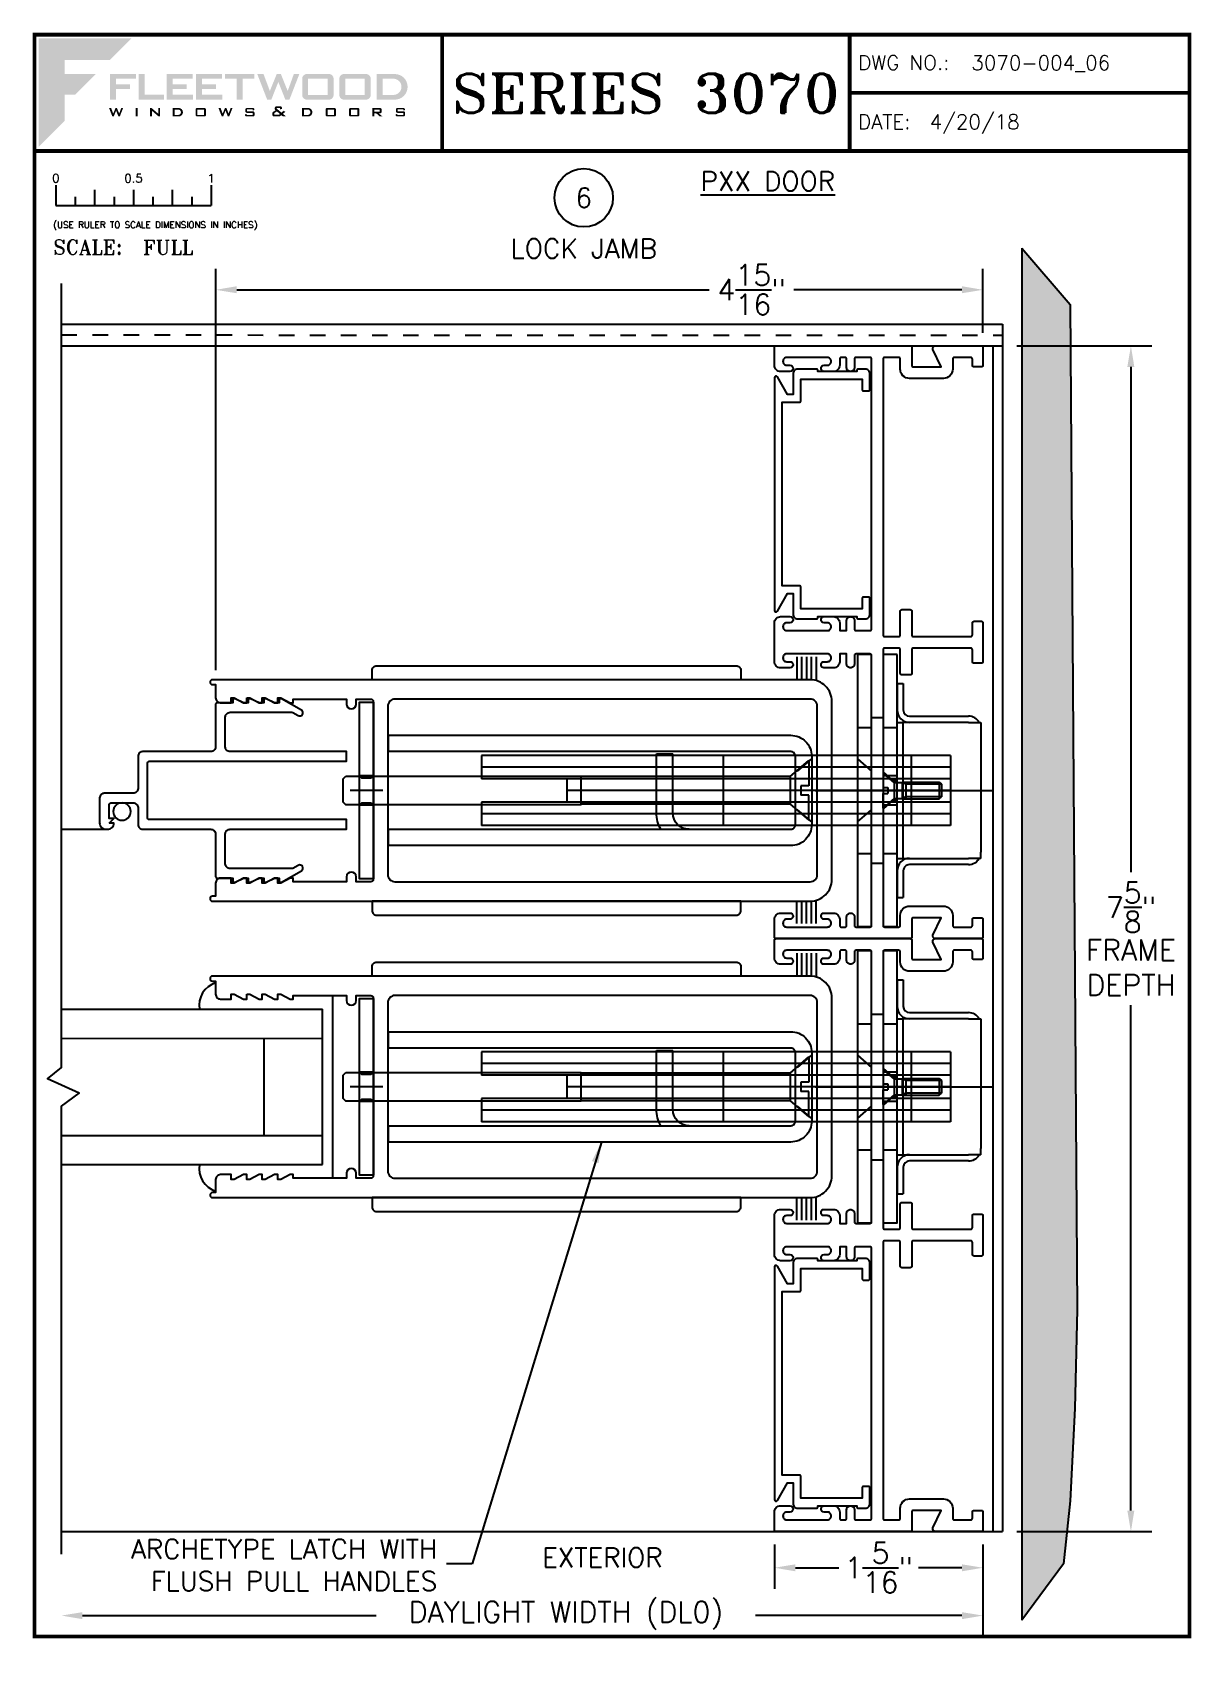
# Paper-space layout 'DETAIL 6' of a CAD drawing. Extents: x 0.3 to 7.8, y -0.1 to 10.4.
# The model-space entities are those that its viewports show. They can reach past a viewport. Long polylines and large blocks are cut down to what shows.
import ezdxf
from ezdxf.enums import TextEntityAlignment as Align

# ---------------------------------------------------------------- set-up
doc = ezdxf.new("R2010")
doc.units = 0
doc.header["$LTSCALE"] = 0.25
doc.header["$MEASUREMENT"] = 0
doc.linetypes.add('HIDDEN', pattern=[0.375, 0.25, -0.125])
doc.layers.get('0').update_dxf_attribs({"linetype": 'CONTINUOUS'})
doc.layers.get('DEFPOINTS').update_dxf_attribs({"color": 1, "linetype": 'CONTINUOUS'})
for name, color, linetype in [('DIM', 7, 'CONTINUOUS'), ('FRAME', 1, 'CONTINUOUS'), ('GLASS-VINYL', 7, 'CONTINUOUS'), ('MISC', 7, 'CONTINUOUS'), ('SASH', 5, 'CONTINUOUS'), ('SEAL', 7, 'CONTINUOUS'), ('SILL-PAN', 7, 'CONTINUOUS'), ('STRIKE', 7, 'CONTINUOUS'), ('TEXT', 7, 'CONTINUOUS'), ('TITLE_BLOCK', 7, 'CONTINUOUS'), ('VENT', 5, 'CONTINUOUS')]:
    doc.layers.add(name, color=color, linetype=linetype)
doc.layers.add('VP', color=40, linetype='CONTINUOUS', plot=False)
doc.layers.get('VP').off()
doc.styles.add('ROMANS', font='romans')
doc.styles.add('ROMANT', font='romant')
doc.styles.add('SIMPLEX-094', font='simplex.shx', dxfattribs={"height": 0.094})
doc.styles.get("Standard").update_dxf_attribs({"font": 'simplex.shx'})
doc.dimstyles.new('FULL SCALE', dxfattribs={"dimscale": 0.75, "dimtxt": 0.18, "dimasz": 0.18, "dimexe": 0.18, "dimexo": 0.125, "dimgap": 0.09, "dimtad": 0, "dimtih": 1, "dimtoh": 1, "dimdec": 4, "dimzin": 0, "dimdsep": 46, "dimlunit": 4, "dimtxsty": 'Standard', "dimcen": 0.09, "dimadec": 0, "dimazin": 0, "dimtfac": 1, "dimtdec": 4, "dimtofl": 0, "dimtmove": 0, "dimatfit": 3, "dimfxl": 0, "dimtolj": 1, "dimtzin": 0, "dimarcsym": 0})

# ---------------------------------------------------------------- blocks, each defined once
blk = doc.blocks.new('*D54')
at = {"layer": 'DEFPOINTS', "color": 0}
for p in [(6.421, 0.811), (0.486, 0.656), (6.421, 0.26)]:
    blk.add_point(p, dxfattribs=at)
at = {"layer": 'TEXT', "color": 0, "lineweight": -2}
for p, q in [((6.421, 0.718), (6.421, 0.125)), ((0.621, 0.26), (2.514, 0.26)), ((6.286, 0.26), (4.957, 0.26))]:
    blk.add_line(p, q, dxfattribs=at)
at = {"layer": 'TEXT', "color": 0}
for points in [[(0.621, 0.282), (0.621, 0.237), (0.486, 0.26)], [(6.286, 0.282), (6.286, 0.237), (6.421, 0.26)]]:
    blk.add_solid(points, dxfattribs=at)
at = {"layer": 'TEXT', "color": 0, "insert": (3.735, 0.26), "char_height": 0.135, "attachment_point": 5}
blk.add_mtext('\\A1;DAYLIGHT WIDTH (DL0)', dxfattribs=at)
blk = doc.blocks.new('sectball')
blk.add_circle((0, 0), 0.125)
blk.add_attdef('NO', text='', height=0.062).set_placement((0, 0), align=Align.MIDDLE_CENTER)
for tag, p in [('LINE1', (0, -0.2588)), ('LINE2', (0, -0.3864)), ('LINE3', (0, -0.5214))]:
    blk.add_attdef(tag, text='', height=0.078).set_placement(p, align=Align.CENTER)
blk = doc.blocks.new('*D55')
at = {"layer": 'DEFPOINTS', "color": 0}
for p in [(6.421, 8.794), (6.421, 8.423), (1.48, 6.252)]:
    blk.add_point(p, dxfattribs=at)
at = {"layer": 'TEXT', "color": 0, "lineweight": -2}
for p, q in [((1.48, 6.346), (1.48, 8.929)), ((6.421, 8.517), (6.421, 8.929)), ((1.615, 8.794), (4.658, 8.794)), ((6.286, 8.794), (5.204, 8.794))]:
    blk.add_line(p, q, dxfattribs=at)
at = {"layer": 'TEXT', "color": 0}
for points in [[(1.615, 8.817), (1.615, 8.772), (1.48, 8.794)], [(6.286, 8.817), (6.286, 8.772), (6.421, 8.794)]]:
    blk.add_solid(points, dxfattribs=at)
at = {"layer": 'TEXT', "color": 0, "insert": (4.931, 8.794), "char_height": 0.135, "attachment_point": 5}
blk.add_mtext('\\A1;4{\\H1.000000x;\\S15/16;}"', dxfattribs=at)
blk = doc.blocks.new('Fleetwood_Logo_6-10-15')
h = blk.add_hatch(color=154)
h.dxf.hatch_style = 1
h.paths.add_polyline_path([(0.2526, -0.0017), (0.0019, -0.0017), (0.0019, -0.2942), (0.0725, -0.2236), (0.0725, -0.1535), (0.1007, -0.1535), (0.1567, -0.0976), (0.0725, -0.0976), (0.0725, -0.0596), (0.1946, -0.0596)])
h = blk.add_hatch(color=251)
h.dxf.hatch_style = 1
h.paths.add_polyline_path([(0.2487, -0.1256), (0.2112, -0.1256), (0.2112, -0.1102), (0.2647, -0.1102), (0.2647, -0.0976), (0.1946, -0.0976), (0.1946, -0.1667), (0.2112, -0.1667), (0.2112, -0.1377), (0.2487, -0.1377)])
h = blk.add_hatch(color=251)
h.dxf.hatch_style = 1
h.paths.add_polyline_path([(0.2886, -0.0976), (0.272, -0.0976), (0.272, -0.1667), (0.3401, -0.1667), (0.3401, -0.1535), (0.2886, -0.1535)])
h = blk.add_hatch(color=251)
h.dxf.hatch_style = 1
h.paths.add_polyline_path([(0.4175, -0.0976), (0.3474, -0.0976), (0.3474, -0.1667), (0.4185, -0.1667), (0.4185, -0.1534), (0.364, -0.1534), (0.364, -0.1377), (0.4015, -0.1377), (0.4015, -0.1256), (0.364, -0.1256), (0.364, -0.1102), (0.4175, -0.1102)])
h = blk.add_hatch(color=251)
h.dxf.hatch_style = 1
h.paths.add_polyline_path([(0.4965, -0.0976), (0.4264, -0.0976), (0.4264, -0.1667), (0.4975, -0.1667), (0.4975, -0.1534), (0.443, -0.1534), (0.443, -0.1377), (0.4804, -0.1377), (0.4804, -0.1256), (0.443, -0.1256), (0.443, -0.1102), (0.4965, -0.1102)])
h = blk.add_hatch(color=251)
h.dxf.hatch_style = 1
h.paths.add_polyline_path([(0.5842, -0.0976), (0.5054, -0.0976), (0.5054, -0.1102), (0.5365, -0.1102), (0.5365, -0.1667), (0.5531, -0.1667), (0.5531, -0.1102), (0.5842, -0.1102)])
h = blk.add_hatch(color=251)
h.dxf.hatch_style = 1
h.paths.add_polyline_path([(0.6089, -0.0976), (0.5921, -0.0976), (0.6188, -0.1667), (0.63, -0.1667), (0.6489, -0.1192), (0.6679, -0.1667), (0.6789, -0.1667), (0.7056, -0.0976), (0.6908, -0.0976), (0.6742, -0.1433), (0.6558, -0.0976), (0.6446, -0.0976), (0.6261, -0.1433)])
h = blk.add_hatch(color=251)
h.dxf.hatch_style = 1
h.paths.add_polyline_path([(0.7853, -0.0976), (0.726, -0.0976, 0.414214), (0.7133, -0.1102), (0.7133, -0.154, 0.414214), (0.726, -0.1667), (0.7853, -0.1667, 0.414214), (0.798, -0.154), (0.798, -0.1102, 0.414214)])
h.paths.add_polyline_path([(0.7819, -0.1102), (0.7819, -0.154), (0.7294, -0.154), (0.7294, -0.1102)], flags=16)
h = blk.add_hatch(color=251)
h.dxf.hatch_style = 1
h.paths.add_polyline_path([(0.8856, -0.0976), (0.8262, -0.0976, 0.414214), (0.8136, -0.1102), (0.8136, -0.154, 0.414214), (0.8262, -0.1667), (0.8856, -0.1667, 0.414214), (0.8982, -0.154), (0.8982, -0.1102, 0.414214)])
h.paths.add_polyline_path([(0.8822, -0.1102), (0.8822, -0.154), (0.8296, -0.154), (0.8296, -0.1102)], flags=16)
h = blk.add_hatch(color=251)
h.dxf.hatch_style = 1
h.paths.add_polyline_path([(0.9632, -0.0976), (0.914, -0.0976), (0.914, -0.1667), (0.9632, -0.1667, 1)])
h.paths.add_polyline_path([(0.9301, -0.1102), (0.9593, -0.1102, -1), (0.9593, -0.154), (0.9301, -0.154)], flags=16)
h = blk.add_hatch(color=7)
h.dxf.hatch_style = 1
h.paths.add_polyline_path([(0.2301, -0.1891), (0.2251, -0.1891), (0.2196, -0.2043), (0.2134, -0.1891), (0.2097, -0.1891), (0.2035, -0.2043), (0.1978, -0.1891), (0.1922, -0.1891), (0.2011, -0.2121), (0.2048, -0.2121), (0.2112, -0.1963), (0.2175, -0.2121), (0.2212, -0.2121)])
h = blk.add_hatch(color=7)
h.dxf.hatch_style = 1
h.paths.add_polyline_path([(0.2691, -0.1891), (0.2637, -0.1891), (0.2637, -0.2118), (0.2637, -0.2121), (0.2691, -0.2121)])
h = blk.add_hatch(color=7)
h.dxf.hatch_style = 1
h.paths.add_polyline_path([(0.3077, -0.1964), (0.3259, -0.2121), (0.3298, -0.2121), (0.3298, -0.1891), (0.325, -0.1891), (0.325, -0.2047), (0.3067, -0.1891), (0.3029, -0.1891), (0.3029, -0.2121), (0.3077, -0.2121)])
h = blk.add_hatch(color=7)
h.dxf.hatch_style = 1
h.paths.add_polyline_path([(0.3801, -0.1891), (0.3637, -0.1891), (0.3637, -0.2121), (0.3801, -0.2121, 1)])
h.paths.add_polyline_path([(0.3691, -0.2079), (0.3691, -0.1933), (0.3788, -0.1933, -1), (0.3788, -0.2079)], flags=16)
h = blk.add_hatch(color=7)
h.dxf.hatch_style = 1
h.paths.add_polyline_path([(0.4537, -0.2079), (0.4537, -0.1933, 0.414214), (0.4495, -0.1891), (0.4297, -0.1891, 0.414214), (0.4255, -0.1933), (0.4255, -0.2079, 0.414214), (0.4297, -0.2121), (0.4495, -0.2121, 0.414214)])
h.paths.add_polyline_path([(0.4308, -0.2079), (0.4308, -0.1933), (0.4484, -0.1933), (0.4484, -0.2079)], flags=16)
h = blk.add_hatch(color=7)
h.dxf.hatch_style = 1
h.paths.add_polyline_path([(0.5253, -0.1891), (0.5203, -0.1891), (0.5148, -0.2043), (0.5087, -0.1891), (0.5049, -0.1891), (0.4988, -0.2043), (0.493, -0.1891), (0.4874, -0.1891), (0.4963, -0.2121), (0.5001, -0.2121), (0.5064, -0.1963), (0.5127, -0.2121), (0.5164, -0.2121)])
h = blk.add_hatch(color=7)
h.dxf.hatch_style = 1
h.paths.add_polyline_path([(0.5801, -0.1891), (0.5643, -0.1891, 0.414214), (0.56, -0.1933), (0.56, -0.1981, 0.414214), (0.5643, -0.2024), (0.58, -0.2024), (0.58, -0.2078), (0.5637, -0.2078), (0.5637, -0.2052), (0.5591, -0.2062), (0.5591, -0.2078, 0.414214), (0.5634, -0.2121), (0.5805, -0.2121, 0.414214), (0.5848, -0.2078), (0.5848, -0.2024, 0.414214), (0.5805, -0.1982), (0.5648, -0.1982), (0.5648, -0.193), (0.5798, -0.193), (0.5798, -0.1958), (0.5843, -0.1948), (0.5843, -0.1933, 0.414214)])
h = blk.add_hatch(color=7)
h.dxf.hatch_style = 1
h.paths.add_polyline_path([(0.645, -0.1913, -0.222262), (0.6447, -0.1906), (0.6447, -0.1892), (0.6535, -0.1892), (0.6535, -0.193), (0.6587, -0.1918), (0.6587, -0.189, 0.414214), (0.6544, -0.1847), (0.6437, -0.1847, 0.414214), (0.6394, -0.189), (0.6394, -0.1922, 0.222262), (0.6407, -0.1948), (0.6415, -0.1955), (0.6345, -0.1998, 0.260684), (0.6329, -0.2027), (0.6329, -0.2078, 0.414214), (0.6372, -0.2121), (0.6514, -0.2121, 0.17577), (0.6536, -0.2113), (0.657, -0.2085), (0.6614, -0.2121), (0.6699, -0.2121), (0.6613, -0.2049), (0.6676, -0.1997), (0.6637, -0.1964), (0.6574, -0.2017)])
h.paths.add_polyline_path([(0.6532, -0.2052), (0.6509, -0.2072, -0.17577), (0.6502, -0.2074), (0.6382, -0.2074), (0.6382, -0.2033, -0.260684), (0.6387, -0.2025), (0.6451, -0.1985)], flags=16)
h = blk.add_hatch(color=7)
h.dxf.hatch_style = 1
h.paths.add_polyline_path([(0.7294, -0.1891), (0.713, -0.1891), (0.713, -0.2121), (0.7294, -0.2121, 1)])
h.paths.add_polyline_path([(0.7184, -0.2079), (0.7184, -0.1933), (0.7281, -0.1933, -1), (0.7281, -0.2079)], flags=16)
h = blk.add_hatch(color=7)
h.dxf.hatch_style = 1
h.paths.add_polyline_path([(0.8045, -0.2079), (0.8045, -0.1933, 0.414214), (0.8003, -0.1891), (0.7805, -0.1891, 0.414214), (0.7763, -0.1933), (0.7763, -0.2079, 0.414214), (0.7805, -0.2121), (0.8003, -0.2121, 0.414214)])
h.paths.add_polyline_path([(0.7816, -0.2079), (0.7816, -0.1933), (0.7992, -0.1933), (0.7992, -0.2079)], flags=16)
h = blk.add_hatch(color=7)
h.dxf.hatch_style = 1
h.paths.add_polyline_path([(0.8678, -0.2079), (0.8678, -0.1933, 0.414214), (0.8636, -0.1891), (0.8438, -0.1891, 0.414214), (0.8396, -0.1933), (0.8396, -0.2079, 0.414214), (0.8438, -0.2121), (0.8636, -0.2121, 0.414214)])
h.paths.add_polyline_path([(0.8449, -0.2079), (0.8449, -0.1933), (0.8624, -0.1933), (0.8624, -0.2079)], flags=16)
h = blk.add_hatch(color=7)
h.dxf.hatch_style = 1
h.paths.add_polyline_path([(0.9277, -0.1993), (0.9277, -0.1933, 0.414214), (0.9235, -0.1891), (0.9028, -0.1891), (0.9028, -0.2121), (0.9082, -0.2121), (0.9082, -0.2035), (0.9131, -0.2035), (0.9224, -0.2121), (0.9303, -0.2121), (0.9197, -0.2035), (0.9235, -0.2035, 0.414214)])
h.paths.add_polyline_path([(0.9082, -0.1993), (0.9082, -0.1933), (0.9214, -0.1933, -0.414214), (0.9224, -0.1943), (0.9224, -0.1983, -0.414214), (0.9214, -0.1993)], flags=16)
h = blk.add_hatch(color=7)
h.dxf.hatch_style = 1
h.paths.add_polyline_path([(0.9867, -0.1982), (0.971, -0.1982), (0.971, -0.193), (0.9859, -0.193), (0.9859, -0.1958), (0.9905, -0.1948), (0.9905, -0.1933, 0.414214), (0.9863, -0.1891), (0.9705, -0.1891, 0.414214), (0.9662, -0.1933), (0.9662, -0.1981, 0.414214), (0.9705, -0.2024), (0.9862, -0.2024), (0.9862, -0.2078), (0.9699, -0.2078), (0.9699, -0.2052), (0.9653, -0.2062), (0.9653, -0.2078, 0.414214), (0.9696, -0.2121), (0.9867, -0.2121, 0.414214), (0.991, -0.2078), (0.991, -0.2024, 0.414214)])
blk = doc.blocks.new('A-SIZE_P')
at = {"const_width": 0.025}
blk.add_lwpolyline([(0.313, 0.125), (7.751, 0.125), (7.751, 10.437), (0.313, 10.437)], close=True, dxfattribs=at)
for points in [[(2.938, 10.437), (2.938, 9.687)], [(5.563, 10.437), (5.563, 9.687)], [(5.563, 10.062), (7.751, 10.062)], [(0.313, 9.687), (7.751, 9.687)]]:
    blk.add_lwpolyline(points, dxfattribs=at)
at = {"xscale": 2.387023416083395, "yscale": 2.387023416083395, "zscale": 2.387023416083395}
blk.add_blockref('Fleetwood_Logo_6-10-15', (0.334, 10.416), dxfattribs=at)
for s, style, p in [('DWG NO.:', 'SIMPLEX-094', (5.617, 10.209)), ('DATE:', 'SIMPLEX-094', (5.616, 9.829)), ('SCALE:', 'ROMANT', (0.433, 9.022))]:
    blk.add_text(s, height=0.094, dxfattribs=dict(style=style)).set_placement(p)
for tag, p, style in [('DWG_NO', (6.346, 10.209), 'SIMPLEX-094'), ('DATE', (6.077, 9.829), 'SIMPLEX-094'), ('SCALE', (1.011, 9.02), 'ROMANT')]:
    blk.add_attdef(tag, p, '', height=0.094, dxfattribs=dict(style=style))
for tag, height, style, width, p, p2 in [('DWG_NO_F', 0.094, 'SIMPLEX-094', 1.745692, (6.347, 10.209), (7.683, 10.209)), ('PRODUCT', 0.25, 'ROMANT', 1.390728, (3.001, 9.934), (5.5, 9.934))]:
    blk.add_attdef(tag, text='', height=height, dxfattribs=dict(style=style, width=width)).set_placement(p, p2, align=Align.FIT)
blk = doc.blocks.new('Full')
for p, q in [((0.137, -0.219), (0.137, -0.35)), ((0.262, -0.294), (0.262, -0.35)), ((0.387, -0.249), (0.387, -0.35)), ((0.512, -0.294), (0.512, -0.35)), ((0.637, -0.249), (0.637, -0.35)), ((0.762, -0.294), (0.762, -0.35)), ((0.887, -0.249), (0.887, -0.35)), ((1.012, -0.294), (1.012, -0.35)), ((1.137, -0.219), (1.137, -0.35)), ((0.137, -0.35), (1.137, -0.35))]:
    blk.add_line(p, q)
for s, p in [('0', (0.137, -0.219)), ('0.5', (0.637, -0.219)), ('1', (1.137, -0.219))]:
    blk.add_text(s, height=0.055).set_placement(p, align=Align.BOTTOM_CENTER)
at = {"style": 'ROMANS'}
blk.add_text('(USE RULER TO SCALE DIMENSIONS IN INCHES)', height=0.04115, dxfattribs=at).set_placement((0.12, -0.495))
blk = doc.blocks.new('*D83')
at = {"layer": 'DEFPOINTS', "color": 0}
for p in [(5.078, 0.811), (6.421, 0.811), (6.421, 0.568)]:
    blk.add_point(p, dxfattribs=at)
at = {"layer": 'TEXT', "color": 0, "lineweight": -2}
for p, q in [((5.078, 0.718), (5.078, 0.433)), ((6.421, 0.718), (6.421, 0.433)), ((5.213, 0.568), (5.492, 0.568)), ((6.286, 0.568), (6.007, 0.568))]:
    blk.add_line(p, q, dxfattribs=at)
at = {"layer": 'TEXT', "color": 0}
for points in [[(5.213, 0.59), (5.213, 0.545), (5.078, 0.568)], [(6.286, 0.59), (6.286, 0.545), (6.421, 0.568)]]:
    blk.add_solid(points, dxfattribs=at)
at = {"layer": 'TEXT', "color": 0, "insert": (5.75, 0.568), "char_height": 0.135, "attachment_point": 5}
blk.add_mtext('\\A1;1{\\H1.000000x;\\S5/16;}"', dxfattribs=at)
blk = doc.blocks.new('*D84')
at = {"layer": 'DEFPOINTS', "color": 0}
for p in [(6.546, 8.433), (6.546, 0.801), (7.374, 0.801)]:
    blk.add_point(p, dxfattribs=at)
at = {"layer": 'TEXT', "color": 0, "lineweight": -2}
for p, q in [((6.64, 8.433), (7.509, 8.433)), ((7.374, 8.298), (7.374, 5.045)), ((7.374, 0.936), (7.374, 4.19)), ((6.64, 0.801), (7.509, 0.801))]:
    blk.add_line(p, q, dxfattribs=at)
at = {"layer": 'TEXT', "color": 0}
for points in [[(7.351, 8.298), (7.396, 8.298), (7.374, 8.433)], [(7.351, 0.936), (7.396, 0.936), (7.374, 0.801)]]:
    blk.add_solid(points, dxfattribs=at)
at = {"layer": 'TEXT', "color": 0, "insert": (7.374, 4.617), "char_height": 0.135, "attachment_point": 5}
blk.add_mtext('\\A1;7{\\H1.000000x;\\S5/8;}"\\PFRAME\\PDEPTH', dxfattribs=at)
blk = doc.blocks.new('3766 SCREEN ADAPTER')
blk.add_line((0.25, 1.836), (0.25, 1.544))
blk.add_lwpolyline([(0.21, 1.528), (0.18, 1.498), (0.18, 1.528), (0.09, 1.528, 0.414214), (0.08, 1.518), (0.08, 1.373, 0.414214), (0.11, 1.343), (0.22, 1.343, -0.414214), (0.25, 1.313), (0.25, 0.873, 0.414214), (0.28, 0.843), (0.555, 0.843, -0.414214), (0.565, 0.833), (0.565, 0.733), (0.59, 0.733), (0.59, 0.718), (0.565, 0.663), (0.565, 0.633), (0.59, 0.633), (0.59, 0.618), (0.565, 0.563), (0.565, 0.533), (0.59, 0.533), (0.59, 0.518), (0.565, 0.463), (0.565, 0.433), (0.59, 0.433), (0.59, 0.418), (0.517, 0.291, -1), (0.482, 0.311), (0.502, 0.345, 0.131652), (0.503, 0.35), (0.503, 0.75, 0.414214), (0.472, 0.781), (0.28, 0.781, 0.414214), (0.25, 0.751), (0.25, 0), (0.188, 0), (0.188, 1.271, 0.414214), (0.178, 1.281), (-0.178, 1.281, 0.414214), (-0.188, 1.271), (-0.188, 0), (-0.25, 0), (-0.25, 0.751, 0.414214), (-0.28, 0.781), (-0.472, 0.781, 0.414214), (-0.503, 0.75), (-0.503, 0.35, 0.131652), (-0.502, 0.345), (-0.482, 0.311, -1), (-0.517, 0.291), (-0.59, 0.418), (-0.59, 0.433), (-0.565, 0.433), (-0.565, 0.463), (-0.59, 0.518), (-0.59, 0.533), (-0.565, 0.533), (-0.565, 0.563), (-0.59, 0.618), (-0.59, 0.633), (-0.565, 0.633), (-0.565, 0.663), (-0.59, 0.718), (-0.59, 0.733), (-0.565, 0.733), (-0.565, 0.833, -0.414214), (-0.555, 0.843), (-0.28, 0.843, 0.414214), (-0.25, 0.873), (-0.25, 1.313, -0.414214), (-0.22, 1.343), (-0.012, 1.343, 0.414214), (0.018, 1.373), (0.018, 1.56, -0.414214), (0.048, 1.59), (0.21, 1.59, -0.414214), (0.25, 1.55), (0.25, 1.538, -0.414214), (0.21, 1.498)], format="xyb", close=True)
blk.add_circle((0.136, 1.446), 0.0563)
blk = doc.blocks.new('3710 Jamb Filler')
blk.add_lwpolyline([(-0.12, 0.774, 0.414214), (-0.15, 0.804), (-0.27, 0.804, 0.414214), (-0.28, 0.794), (-0.28, 0.789), (-0.53, 0.789), (-0.53, 0.794, 0.414214), (-0.54, 0.804), (-0.585, 0.804, 0.414214), (-0.615, 0.774), (-0.615, 0.674, 0.414214), (-0.605, 0.664), (-0.575, 0.664, 0.414214), (-0.565, 0.674), (-0.565, 0.739), (-0.17, 0.739), (-0.17, 0.601, 0.414214), (-0.16, 0.591), (-0.05, 0.591), (-0.05, -0.591), (-0.16, -0.591, 0.414214), (-0.17, -0.601), (-0.17, -0.739), (-0.565, -0.739), (-0.565, -0.674, 0.414214), (-0.575, -0.664), (-0.605, -0.664, 0.414214), (-0.615, -0.674), (-0.615, -0.774, 0.414214), (-0.585, -0.804), (-0.54, -0.804, 0.414214), (-0.53, -0.794), (-0.53, -0.789), (-0.28, -0.789), (-0.28, -0.794, 0.414214), (-0.27, -0.804), (-0.15, -0.804, 0.414214), (-0.12, -0.774), (-0.12, -0.641), (-0.084, -0.641), (-0.019, -0.754, 0.767327), (0, -0.749), (0, 0.749, 0.767327), (-0.019, 0.754), (-0.084, 0.641), (-0.12, 0.641)], format="xyb", close=True)
blk = doc.blocks.new('StrikePlateAssy(EX_HI)')
at = {"linetype": 'Continuous'}
for p, q in [((-0.165, 0.688), (-0.205, 0.688)), ((-0.205, 0.517), (-0.205, 0.688)), ((-0.165, 0.517), (-0.165, 0.688)), ((-0.705, 0.437), (-0.625, 0.437)), ((-0.705, 0.437), (-0.705, 0.397)), ((-0.625, 0.477), (-0.245, 0.477)), ((-0.245, 0.437), (-0.625, 0.437)), ((-0.205, 0.437), (-0.245, 0.437)), ((-0.205, 0.437), (-0.205, -0.438)), ((-0.165, 0.437), (-0.205, 0.437)), ((-0.165, 0.437), (-0.165, -0.438)), ((-0.705, -0.398), (-0.705, 0.397)), ((0.09, 0.203), (0, 0.124)), ((0.09, -0.203), (0, -0.124)), ((-0.705, -0.438), (-0.705, -0.398)), ((-0.625, -0.438), (-0.705, -0.438)), ((-0.625, -0.438), (-0.245, -0.438)), ((-0.245, -0.478), (-0.625, -0.478)), ((-0.245, -0.438), (-0.205, -0.438)), ((-0.165, -0.438), (-0.205, -0.438)), ((-0.205, -0.688), (-0.205, -0.518)), ((-0.165, -0.688), (-0.165, -0.518)), ((-0.165, -0.688), (-0.205, -0.688))]:
    blk.add_line(p, q, dxfattribs=at)
for p, q in [((0, 0.469), (-0.075, 0.469)), ((-0.075, 0.406), (-0.165, 0.406)), ((0.09, 0.406), (0, 0.406)), ((-0.147, 0.051), (-0.075, 0.113)), ((-0.138, 0.065), (-0.075, 0.12)), ((-0.075, 0.113), (-0.075, 0.02)), ((-0.436, 0.054), (-0.45, 0.04)), ((-0.45, 0.04), (-0.222, 0.04)), ((-0.45, -0.04), (-0.45, 0.04)), ((-0.197, 0.054), (-0.436, 0.054)), ((-0.436, -0.054), (-0.436, 0.054)), ((0.013, 0), (-0.23, 0)), ((-0.222, 0.04), (-0.197, 0.054)), ((-0.222, -0.054), (-0.222, 0.054)), ((-0.197, -0.054), (-0.197, 0.054)), ((-0.147, 0.051), (-0.197, 0.051)), ((-0.165, 0.095), (-0.165, -0.095)), ((-0.165, 0.095), (-0.075, 0.095)), ((-0.138, 0.065), (-0.165, 0.065)), ((-0.147, -0.051), (-0.147, 0.051)), ((-0.075, 0.02), (-0.105, 0.02)), ((-0.105, -0.019), (-0.105, 0.02)), ((0.173, 0), (-0.07, 0)), ((-0.044, 0), (-0.788, 0)), ((-0.45, -0.04), (-0.222, -0.04)), ((-0.436, -0.054), (-0.45, -0.04)), ((-0.197, -0.054), (-0.436, -0.054)), ((-0.222, -0.04), (-0.197, -0.054)), ((-0.147, -0.051), (-0.197, -0.051)), ((-0.138, -0.065), (-0.165, -0.065)), ((-0.165, -0.095), (-0.075, -0.095)), ((-0.147, -0.051), (-0.075, -0.112)), ((-0.138, -0.065), (-0.075, -0.12)), ((-0.075, -0.019), (-0.105, -0.019)), ((-0.075, -0.112), (-0.075, -0.019)), ((-0.075, -0.406), (-0.165, -0.406)), ((0.09, -0.406), (0, -0.406)), ((0, -0.469), (-0.075, -0.469))]:
    blk.add_line(p, q)
for points in [[(-0.165, -0.875), (-0.075, -0.875), (-0.075, 0.875), (-0.165, 0.875)], [(0, -0.875), (0.09, -0.875), (0.09, 0.875), (0, 0.875)]]:
    blk.add_lwpolyline(points, close=True)
for centre, radius, start, end in [((-0.625, 0.397), 0.08, 90, 150), ((-0.245, 0.517), 0.08, 270, 0), ((-0.245, 0.517), 0.04, 270, 0), ((-0.625, -0.398), 0.08, 210, 270), ((-0.245, -0.518), 0.08, 0, 90), ((-0.245, -0.518), 0.04, 0, 90)]:
    blk.add_arc(centre, radius, start, end, dxfattribs=at)
blk = doc.blocks.new('3767 LEADSILE')
for points in [[(3.769, -0.597), (3.749, -0.597), (3.689, -0.565), (3.669, -0.565), (3.669, -0.597), (3.649, -0.597), (3.589, -0.565), (3.569, -0.565), (3.569, -0.597), (3.549, -0.597), (3.489, -0.565), (3.469, -0.565), (3.469, -0.588), (3.126, -0.588), (3.126, -0.556, 1), (3.064, -0.556), (3.064, -0.588), (2.969, -0.588, -0.414214), (2.954, -0.573), (2.954, 0.573, -0.414214), (2.969, 0.588), (3.064, 0.588), (3.064, 0.556, 1), (3.126, 0.556), (3.126, 0.588), (3.469, 0.588), (3.469, 0.565), (3.489, 0.565), (3.549, 0.597), (3.569, 0.597), (3.569, 0.565), (3.589, 0.565), (3.649, 0.597), (3.669, 0.597), (3.669, 0.565), (3.689, 0.565), (3.749, 0.597), (3.769, 0.597), (3.769, 0.565), (3.789, 0.565), (3.849, 0.597), (3.869, 0.597), (3.869, 0.565), (3.938, 0.565, 0.414214), (3.969, 0.596), (3.969, 0.681), (3.989, 0.681, 1), (3.989, 0.713), (0.14, 0.713, 0.414214), (0, 0.573), (0, -0.573, 0.414214), (0.14, -0.713), (3.989, -0.713, 1), (3.989, -0.681), (3.969, -0.681), (3.969, -0.596, 0.414214), (3.938, -0.565), (3.869, -0.565), (3.869, -0.597), (3.849, -0.597), (3.789, -0.565), (3.769, -0.565)], [(2.814, -0.588, 0.414214), (2.86, -0.542), (2.86, 0.542, 0.414214), (2.814, 0.588), (0.14, 0.588, 0.414214), (0.094, 0.542), (0.094, -0.542, 0.414214), (0.14, -0.588)]]:
    blk.add_lwpolyline(points, format="xyb", close=True)
blk = doc.blocks.new('ARCHETYPE LATCH')
for p, q in [((-0.631, 0.225), (2.389, 0.225)), ((-0.631, 0.225), (-0.631, -0.225)), ((-0.381, -0.225), (-0.381, 0.225)), ((0.831, -0.225), (0.831, 0.225)), ((1.262, 0.235), (1.157, 0.235)), ((1.157, -0.145), (1.157, 0.235)), ((1.262, -0.145), (1.262, 0.235)), ((2.389, 0.225), (2.389, 0.075)), ((-0.631, 0.15), (2.389, 0.15)), ((0.28, 0.193), (0.28, 0.03)), ((0.401, 0.089), (0.28, 0.193)), ((-0.631, 0.075), (2.389, 0.075)), ((-0.631, 0), (1.837, 0)), ((0.28, 0.03), (0.333, 0.03)), ((0.333, 0.03), (0.333, -0.03)), ((0.401, 0.089), (1.749, 0.089)), ((0.401, 0.089), (0.401, -0.089)), ((1.837, -0.075), (1.837, 0.075)), ((-0.631, -0.075), (2.389, -0.075)), ((0.28, -0.192), (0.28, -0.03)), ((0.28, -0.03), (0.333, -0.03)), ((0.401, -0.089), (0.28, -0.192)), ((0.401, -0.089), (1.749, -0.089)), ((2.389, -0.075), (2.389, -0.225)), ((-0.631, -0.15), (2.389, -0.15))]:
    blk.add_line(p, q)
at = {"ltscale": 0.5}
for p, q in [((0.262, 0.206), (0.355, 0.125)), ((3.085, 0.095), (3.175, 0.095)), ((3.085, 0.095), (3.1, 0.08)), ((3.1, 0.08), (3.16, 0.08)), ((3.175, 0.095), (3.16, 0.08)), ((3.1, -0.08), (3.085, -0.095)), ((3.085, -0.095), (3.175, -0.095)), ((3.16, -0.08), (3.1, -0.08)), ((3.16, -0.08), (3.175, -0.095)), ((0.355, -0.125), (0.262, -0.205))]:
    blk.add_line(p, q, dxfattribs=at)
at = {"ltscale": 0.3}
for p, q in [((0.239, 0), (-0.021, 0)), ((0.401, 0), (1.036, 0)), ((3.025, 0), (3.235, 0))]:
    blk.add_line(p, q, dxfattribs=at)
for points in [[(3.064, 0.803), (0.749, 0.803, 0.414214), (0.719, 0.773), (0.719, 0.713), (3.094, 0.713), (3.094, 0.773, 0.414214)], [(3.064, -0.803), (0.749, -0.803, -0.414214), (0.719, -0.773), (0.719, -0.713), (3.094, -0.713), (3.094, -0.773, -0.414214)]]:
    blk.add_lwpolyline(points, format="xyb", close=True)
for points in [[(3.085, -0.568), (3.175, -0.568), (3.175, 0.568), (3.085, 0.568)], [(3.262, 0.093), (1.749, 0.093), (1.749, -0.093), (3.262, -0.093), (3.28, -0.075), (3.28, 0.075)]]:
    blk.add_lwpolyline(points, close=True)
blk.add_lwpolyline([(0.397, -0.355), (2.987, -0.355), (2.987, -0.25), (0.397, -0.25, -0.414214), (0.367, -0.22), (0.367, 0.22, -0.414214), (0.397, 0.25), (2.987, 0.25), (2.987, 0.355), (0.397, 0.355, 0.414214), (0.262, 0.22), (0.262, -0.22, 0.414214), (0.397, -0.355), (1.052, -0.355)], format="xyb")
blk.add_lwpolyline([(-0.631, -0.225), (2.389, -0.225)])
for radius, start in [(0.105, 270), (0.21, 330)]:
    blk.add_arc((1.052, -0.145), radius, start, 360)
blk = doc.blocks.new('*U65')
at = {"xscale": -1}
blk.add_blockref('ARCHETYPE LATCH', (-0.123, 0), dxfattribs=at)
at = {"rotation": 180}
blk.add_blockref('3767 LEADSILE', (-0.255, 0), dxfattribs=at)

msp = doc.modelspace()

# ---------------------------------------------------------------- hatches: boundary and pattern name
at = {"layer": 'MISC'}
h = msp.add_hatch(dxfattribs=at)
h.set_pattern_fill('AR-SAND', color=256, scale=0.06, style=0)
h.set_pattern_definition([(37.5, (1.53229, -5e-13), (-0.0037796, 0.1156094), [0, -0.0912, 0, -0.102, 0, -0.0975]), (7.5, (1.53229, -5e-13), (0.1061866, 0.1693288), [0, -0.0492, 0, -0.0822, 0, -0.0315]), (327.5, (1.45849, -5e-13), (0.1868485, 0.00033954), [0, -0.03, 0, -0.108, 0, -0.141]), (317.5, (1.45849, -5e-13), (0.1803676, 0.0526605), [0, -0.015, 0, -0.0708, 0, -0.081])])
h.paths.add_polyline_path([(13.015, -3.171), (12.971, 3.299), (12.659, 3.661), (12.659, -5.17), (12.928, -4.808), (12.971, -4.402), (13, -3.809)])

# ---------------------------------------------------------------- linework, layer by layer
at = {"color": 7}
for points in [[(6.209, -4.745), (6.209, -1.863), (6.323, -1.779), (6.12, -1.687), (6.209, -1.613), (6.209, 3.434)], [(6.474, -4.745), (6.474, -1.863), (6.588, -1.779), (6.384, -1.687), (6.474, -1.613), (6.474, 3.434)]]:
    msp.add_lwpolyline(points, dxfattribs=at)
at = {"layer": 'FRAME'}
for points in [[(11.876, 1.171), (11.876, 1.324, -0.414214), (11.886, 1.334), (11.941, 1.334, -0.414214), (11.951, 1.324), (11.951, 1.171, 0.414214), (11.961, 1.161), (12.289, 1.161), (12.331, 1.161, 0.414214), (12.341, 1.171), (12.341, 1.249, -0.414214), (12.351, 1.259), (12.399, 1.259, -0.414214), (12.409, 1.249), (12.409, 1.161), (12.409, 1.069), (12.409, 0.999, -0.414214), (12.399, 0.989), (12.351, 0.989, -0.414214), (12.341, 0.999), (12.341, 1.076, 0.414214), (12.331, 1.086), (12.276, 1.086), (11.961, 1.086, 0.414214), (11.951, 1.076), (11.951, 0.924, -0.414214), (11.941, 0.914), (11.886, 0.914, -0.414214), (11.876, 0.924), (11.876, 1.076, 0.414214), (11.866, 1.086), (11.776, 1.086, 0.414214), (11.766, 1.076), (11.766, 0.17), (11.766, -0.699, 0.414214), (11.776, -0.709), (11.866, -0.709, 0.414214), (11.876, -0.699), (11.876, -0.634, -0.414214), (11.936, -0.574), (12.154, -0.574, -0.414214), (12.214, -0.634), (12.214, -0.699, 0.414214), (12.224, -0.709), (12.331, -0.709, 0.414214), (12.341, -0.699), (12.341, -0.659, -0.414214), (12.351, -0.649), (12.399, -0.649, -0.414214), (12.409, -0.659), (12.409, -0.774, -0.414214), (12.399, -0.784), (12.102, -0.784, -0.546624), (12.087, -0.761), (12.139, -0.649), (11.961, -0.649, 0.414214), (11.951, -0.659), (11.951, -0.774, -0.414214), (11.941, -0.784), (11.076, -0.784, -0.414214), (11.066, -0.774), (11.066, -0.659, -0.414214), (11.106, -0.619), (11.166, -0.619, -0.414214), (11.186, -0.639), (11.186, -0.639, -0.414214), (11.166, -0.659), (11.145, -0.659, 0.414214), (11.121, -0.684), (11.121, -0.685, 0.414214), (11.145, -0.709), (11.406, -0.709, 0.414214), (11.431, -0.685), (11.431, -0.684, 0.414214), (11.406, -0.659), (11.386, -0.659, -0.414214), (11.366, -0.639), (11.366, -0.639, -0.414214), (11.385, -0.619), (11.446, -0.619, -0.414214), (11.486, -0.659), (11.486, -0.699, 0.414214), (11.496, -0.709), (11.521, -0.709, 0.414214), (11.531, -0.699), (11.531, -0.644, -0.414214), (11.556, -0.619), (11.556, -0.619, -0.414214), (11.581, -0.644), (11.581, -0.699, 0.414214), (11.591, -0.709), (11.681, -0.709, 0.414214), (11.691, -0.699), (11.691, 0.17), (11.691, 1.039, 0.414214), (11.681, 1.049), (11.591, 1.049, 0.414214), (11.581, 1.039), (11.581, 0.983, -0.414214), (11.556, 0.959), (11.556, 0.959, -0.414214), (11.531, 0.984), (11.531, 1.049), (11.486, 1.049), (11.486, 0.999, -0.414214), (11.446, 0.959), (11.385, 0.959, -0.414214), (11.366, 0.978), (11.366, 0.979, -0.414214), (11.386, 0.999), (11.406, 0.999, 0.414214), (11.431, 1.023), (11.431, 1.024, 0.414214), (11.406, 1.049), (11.145, 1.049, 0.414214), (11.121, 1.024), (11.121, 1.023, 0.414214), (11.145, 0.999), (11.166, 0.999, -0.414214), (11.186, 0.979, -0.414214), (11.166, 0.959), (11.106, 0.959, -0.414214), (11.066, 0.999), (11.066, 1.069), (11.066, 1.161), (11.066, 1.249, -0.414214), (11.106, 1.289), (11.166, 1.289, -0.414214), (11.186, 1.269), (11.186, 1.269, -0.414214), (11.166, 1.249), (11.145, 1.249, 0.414214), (11.121, 1.224), (11.121, 1.223, 0.414214), (11.145, 1.199), (11.406, 1.199, 0.414214), (11.431, 1.223), (11.431, 1.224, 0.414214), (11.406, 1.249), (11.386, 1.249, -0.414214), (11.366, 1.269), (11.366, 1.269, -0.414214), (11.385, 1.289), (11.446, 1.289, -0.414214), (11.486, 1.249), (11.486, 1.199), (11.531, 1.199), (11.531, 1.264, -0.414214), (11.556, 1.289), (11.556, 1.289, -0.414214), (11.581, 1.264), (11.581, 1.209, 0.414214), (11.591, 1.199), (11.681, 1.199, 0.414214), (11.691, 1.209), (11.691, 2.078), (11.691, 2.947, 0.414214), (11.681, 2.957), (11.591, 2.957, 0.414214), (11.581, 2.947), (11.581, 2.891, -0.414214), (11.556, 2.867), (11.556, 2.867, -0.414214), (11.531, 2.892), (11.531, 2.947, 0.414214), (11.521, 2.957), (11.496, 2.957, 0.414214), (11.486, 2.947), (11.486, 2.907, -0.414214), (11.446, 2.867), (11.385, 2.867, -0.414214), (11.366, 2.886), (11.366, 2.887, -0.414214), (11.386, 2.907), (11.406, 2.907, 0.414214), (11.431, 2.931), (11.431, 2.932, 0.414214), (11.406, 2.957), (11.145, 2.957, 0.414214), (11.121, 2.932), (11.121, 2.931, 0.414214), (11.145, 2.907), (11.166, 2.907, -0.414214), (11.186, 2.887, -0.414214), (11.166, 2.867), (11.106, 2.867, -0.414214), (11.066, 2.907), (11.066, 3.022, -0.414214), (11.076, 3.032), (11.941, 3.032, -0.414214), (11.951, 3.022), (11.951, 2.907, 0.414214), (11.961, 2.897), (12.139, 2.897), (12.087, 3.009, -0.546624), (12.102, 3.032), (12.399, 3.032, -0.414214), (12.409, 3.022), (12.409, 2.907, -0.414214), (12.399, 2.897), (12.351, 2.897, -0.414214), (12.341, 2.907), (12.341, 2.947, 0.414214), (12.331, 2.957), (12.224, 2.957, 0.414214), (12.214, 2.947), (12.214, 2.882, -0.414214), (12.154, 2.822), (11.936, 2.822, -0.414214), (11.876, 2.882), (11.876, 2.947, 0.414214), (11.866, 2.957), (11.776, 2.957, 0.414214), (11.766, 2.947), (11.766, 2.078), (11.766, 1.171, 0.414214), (11.776, 1.161), (11.866, 1.161, 0.414214)], [(11.876, -2.644), (11.876, -2.492, -0.414214), (11.886, -2.482), (11.941, -2.482, -0.414214), (11.951, -2.492), (11.951, -2.644, 0.414214), (11.961, -2.654), (12.289, -2.654), (12.331, -2.654, 0.414214), (12.341, -2.644), (12.341, -2.567, -0.414214), (12.351, -2.557), (12.399, -2.557, -0.414214), (12.409, -2.567), (12.409, -2.655), (12.409, -2.747), (12.409, -2.817, -0.414214), (12.399, -2.827), (12.351, -2.827, -0.414214), (12.341, -2.817), (12.341, -2.739, 0.414214), (12.331, -2.729), (12.276, -2.729), (11.961, -2.729, 0.414214), (11.951, -2.739), (11.951, -2.892, -0.414214), (11.941, -2.902), (11.886, -2.902, -0.414214), (11.876, -2.892), (11.876, -2.739, 0.414214), (11.866, -2.729), (11.776, -2.729, 0.414214), (11.766, -2.739), (11.766, -3.646), (11.766, -4.515, 0.414214), (11.776, -4.525), (11.866, -4.525, 0.414214), (11.876, -4.515), (11.876, -4.45, -0.414214), (11.936, -4.39), (12.154, -4.39, -0.414214), (12.214, -4.45), (12.214, -4.515, 0.414214), (12.224, -4.525), (12.331, -4.525, 0.414214), (12.341, -4.515), (12.341, -4.475, -0.414214), (12.351, -4.465), (12.399, -4.465, -0.414214), (12.409, -4.475), (12.409, -4.59, -0.414214), (12.399, -4.6), (12.102, -4.6, -0.546624), (12.087, -4.577), (12.139, -4.465), (11.961, -4.465, 0.414214), (11.951, -4.475), (11.951, -4.59, -0.414214), (11.941, -4.6), (11.076, -4.6, -0.414214), (11.066, -4.59), (11.066, -4.475, -0.414214), (11.106, -4.435), (11.166, -4.435, -0.414214), (11.186, -4.455), (11.186, -4.455, -0.414214), (11.166, -4.475), (11.145, -4.475, 0.414214), (11.121, -4.499), (11.121, -4.5, 0.414214), (11.145, -4.525), (11.406, -4.525, 0.414214), (11.431, -4.5), (11.431, -4.499, 0.414214), (11.406, -4.475), (11.386, -4.475, -0.414214), (11.366, -4.455), (11.366, -4.454, -0.414214), (11.385, -4.435), (11.446, -4.435, -0.414214), (11.486, -4.475), (11.486, -4.515, 0.414214), (11.496, -4.525), (11.521, -4.525, 0.414214), (11.531, -4.515), (11.531, -4.46, -0.414214), (11.556, -4.435), (11.556, -4.435, -0.414214), (11.581, -4.459), (11.581, -4.515, 0.414214), (11.591, -4.525), (11.681, -4.525, 0.414214), (11.691, -4.515), (11.691, -3.646), (11.691, -2.777, 0.414214), (11.681, -2.767), (11.591, -2.767, 0.414214), (11.581, -2.777), (11.581, -2.832, -0.414214), (11.556, -2.857), (11.556, -2.857, -0.414214), (11.531, -2.832), (11.531, -2.767), (11.486, -2.767), (11.486, -2.817, -0.414214), (11.446, -2.857), (11.385, -2.857, -0.414214), (11.366, -2.837), (11.366, -2.837, -0.414214), (11.386, -2.817), (11.406, -2.817, 0.414214), (11.431, -2.792), (11.431, -2.791, 0.414214), (11.406, -2.767), (11.145, -2.767, 0.414214), (11.121, -2.791), (11.121, -2.792, 0.414214), (11.145, -2.817), (11.166, -2.817, -0.414214), (11.186, -2.837, -0.414214), (11.166, -2.857), (11.106, -2.857, -0.414214), (11.066, -2.817), (11.066, -2.747), (11.066, -2.655), (11.066, -2.567, -0.414214), (11.106, -2.527), (11.166, -2.527, -0.414214), (11.186, -2.547), (11.186, -2.547, -0.414214), (11.166, -2.567), (11.145, -2.567, 0.414214), (11.121, -2.591), (11.121, -2.592, 0.414214), (11.145, -2.617), (11.406, -2.617, 0.414214), (11.431, -2.592), (11.431, -2.591, 0.414214), (11.406, -2.567), (11.386, -2.567, -0.414214), (11.366, -2.547), (11.366, -2.546, -0.414214), (11.385, -2.527), (11.446, -2.527, -0.414214), (11.486, -2.567), (11.486, -2.617), (11.531, -2.617), (11.531, -2.552, -0.414214), (11.556, -2.527), (11.556, -2.527, -0.414214), (11.581, -2.551), (11.581, -2.607, 0.414214), (11.591, -2.617), (11.681, -2.617, 0.414214), (11.691, -2.607), (11.691, -1.738), (11.691, -0.869, 0.414214), (11.681, -0.859), (11.591, -0.859, 0.414214), (11.581, -0.869), (11.581, -0.924, -0.414214), (11.556, -0.949), (11.556, -0.949, -0.414214), (11.531, -0.924), (11.531, -0.869, 0.414214), (11.521, -0.859), (11.496, -0.859, 0.414214), (11.486, -0.869), (11.486, -0.909, -0.414214), (11.446, -0.949), (11.385, -0.949, -0.414214), (11.366, -0.929), (11.366, -0.929, -0.414214), (11.386, -0.909), (11.406, -0.909, 0.414214), (11.431, -0.884), (11.431, -0.883, 0.414214), (11.406, -0.859), (11.145, -0.859, 0.414214), (11.121, -0.883), (11.121, -0.884, 0.414214), (11.145, -0.909), (11.166, -0.909, -0.414214), (11.186, -0.929, -0.414214), (11.166, -0.949), (11.106, -0.949, -0.414214), (11.066, -0.909), (11.066, -0.794, -0.414214), (11.076, -0.784), (11.941, -0.784, -0.414214), (11.951, -0.794), (11.951, -0.909, 0.414214), (11.961, -0.919), (12.139, -0.919), (12.087, -0.807, -0.546624), (12.102, -0.784), (12.399, -0.784, -0.414214), (12.409, -0.794), (12.409, -0.909, -0.414214), (12.399, -0.919), (12.351, -0.919, -0.414214), (12.341, -0.909), (12.341, -0.869, 0.414214), (12.331, -0.859), (12.224, -0.859, 0.414214), (12.214, -0.869), (12.214, -0.934, -0.414214), (12.154, -0.994), (11.936, -0.994, -0.414214), (11.876, -0.934), (11.876, -0.869, 0.414214), (11.866, -0.859), (11.776, -0.859, 0.414214), (11.766, -0.869), (11.766, -1.738), (11.766, -2.644, 0.414214), (11.776, -2.654), (11.866, -2.654, 0.414214)]]:
    msp.add_lwpolyline(points, format="xyb", close=True, dxfattribs=at)
at = {"layer": 'GLASS-VINYL', "color": 7}
for p, q in [((8.22, -1.15), (8.22, -2.326)), ((6.474, -1.238), (8.155, -1.238)), ((8.155, -2.238), (8.155, -1.238)), ((6.474, -1.425), (8.155, -1.426)), ((7.78, -2.051), (7.78, -1.426)), ((6.474, -2.05), (8.155, -2.051)), ((6.474, -2.238), (8.155, -2.238))]:
    msp.add_line(p, q, dxfattribs=at)
for centre, start, end in [((7.513, -1.214), 107.3542, 189.2403), ((7.513, -2.263), 170.7597, 252.6458)]:
    msp.add_arc(centre, 0.153, start, end, dxfattribs=at)
at = {"layer": 'MISC'}
msp.add_line((12.659, 3.661), (12.659, -5.17), dxfattribs=at)
msp.add_lwpolyline([(12.659, 3.661), (12.971, 3.299), (13.015, -3.171), (13, -3.809), (12.971, -4.402), (12.928, -4.808), (12.659, -5.17)], dxfattribs=at)
at = {"layer": 'SEAL', "color": 7}
for p, q in [((11.21, 1.031), (11.21, 0.883)), ((11.241, 1.031), (11.241, 0.883)), ((11.272, 1.031), (11.272, 0.883)), ((11.303, 1.031), (11.303, 0.883)), ((11.334, 1.031), (11.334, 0.883)), ((11.211, -0.687), (11.211, -0.543)), ((11.242, -0.687), (11.242, -0.543)), ((11.273, -0.687), (11.273, -0.543)), ((11.304, -0.687), (11.304, -0.543)), ((11.335, -0.687), (11.335, -0.543)), ((11.21, -0.877), (11.21, -1.025)), ((11.241, -0.877), (11.241, -1.025)), ((11.272, -0.877), (11.272, -1.025)), ((11.303, -0.877), (11.303, -1.025)), ((11.334, -0.877), (11.334, -1.025)), ((11.211, -2.595), (11.211, -2.451)), ((11.242, -2.595), (11.242, -2.451)), ((11.273, -2.595), (11.273, -2.451)), ((11.304, -2.595), (11.304, -2.451)), ((11.335, -2.595), (11.335, -2.451))]:
    msp.add_line(p, q, dxfattribs=at)
at = {"layer": 'SILL-PAN'}
for p, q in [((6.474, 3.171), (12.534, 3.171)), ((12.534, 3.171), (12.534, -4.6)), ((6.474, 3.032), (12.534, 3.032)), ((12.472, 3.032), (12.472, -4.6)), ((6.474, -4.6), (12.534, -4.6))]:
    msp.add_line(p, q, dxfattribs=at)
at = {"layer": 'SILL-PAN', "linetype": 'HIDDEN'}
msp.add_line((6.474, 3.102), (12.534, 3.101), dxfattribs=at)

# ---------------------------------------------------------------- block references
at = {"layer": 'FRAME', "rotation": 180}
for p in [(11.066, 2.078), (11.066, -3.646)]:
    msp.add_blockref('3710 Jamb Filler', p, dxfattribs=at)
at = {"layer": 'SASH', "xscale": -1, "rotation": 90}
msp.add_blockref('3766 SCREEN ADAPTER', (8.31, 0.17), dxfattribs=at)
at = {"layer": 'STRIKE', "rotation": 180}
for p in [(11.691, 0.17), (11.691, -1.738)]:
    msp.add_blockref('StrikePlateAssy(EX_HI)', p, dxfattribs=at)
at = {"layer": 'VENT'}
for p in [(11.691, 0.17), (11.691, -1.738)]:
    msp.add_blockref('*U65', p, dxfattribs=at)

psp = doc.layouts.new('DETAIL 6')

# ---------------------------------------------------------------- block references
at = {"layer": 'DIM'}
ref = psp.add_blockref('A-SIZE_P', (0, 0), dxfattribs=at)
ref.add_attrib('DATE', '4/20/18', (6.07741, 9.82884), dxfattribs={"layer": '0', "height": 0.094, "style": 'SIMPLEX-094'})
ref.add_attrib('SCALE', 'FULL', (1.01101, 9.02035), dxfattribs={"layer": '0', "height": 0.094, "style": 'ROMANT'})
ref.add_attrib('PRODUCT', 'SERIES 3070', dxfattribs={"layer": '0', "height": 0.25, "style": 'ROMANT', "width": 0.981308}).set_placement((3.0005, 9.93352), (5.5005, 9.93352), align=Align.FIT)
ref.add_attrib('DWG_NO', '3070-004_06', (6.34634, 10.20879), dxfattribs={"layer": '0', "height": 0.094, "style": 'SIMPLEX-094'})
at = {"layer": 'TEXT'}
ref = psp.add_blockref('sectball', (3.85007, 9.38659), dxfattribs=dict(at, xscale=1.504000000000005, yscale=1.504000000000005, zscale=1.504000000000005))
ref.add_attrib('NO', '6', dxfattribs={"layer": '0', "height": 0.125}).set_placement((3.85007, 9.38659), align=Align.MIDDLE_CENTER)
ref.add_attrib('LINE1', 'LOCK JAMB', dxfattribs={"layer": '0', "height": 0.125}).set_placement((3.85007, 8.99731), align=Align.CENTER)
at = {"layer": 'TITLE_BLOCK'}
psp.add_blockref('Full', (0.313, 9.687), dxfattribs=at)

# ---------------------------------------------------------------- texts
at = {"layer": 'TEXT'}
psp.add_text('EXTERIOR', height=0.124, dxfattribs=at).set_placement((3.58209, 0.57159))
at = {"layer": 'TEXT', "char_height": 0.124}
for s, insert, width, attachment_point in [('{\\LPXX DOOR}', (5.0355, 9.49316), 1.2194, 5), ('ARCHETYPE LATCH WITH\\PFLUSH PULL HANDLES', (2.90585, 0.58523), 2.5928527, 6)]:
    psp.add_mtext(s, dxfattribs=dict(at, insert=insert, width=width, attachment_point=attachment_point))

# ---------------------------------------------------------------- dimensions: what is measured, and where the dimension line sits
at = {"layer": 'TEXT'}
dim = psp.add_linear_dim(base=(6.42109, 8.79418), p1=(1.47959, 6.25233), p2=(6.42109, 8.42333), dimstyle='FULL SCALE', dxfattribs=at)
dim.commit()
dim.dimension.update_dxf_attribs({"geometry": '*D55', "text_midpoint": (4.93101, 8.79418), "dimtype": 160})
dim = psp.add_linear_dim(base=(7.37352, 0.80132), p1=(6.54609, 8.43333), p2=(6.54609, 0.80132), angle=90, text='<>\\PFRAME\\PDEPTH', dimstyle='FULL SCALE', dxfattribs=at)
dim.commit()
dim.dimension.update_dxf_attribs({"geometry": '*D84', "text_midpoint": (7.37352, 4.61732), "dimtype": 160})
dim = psp.add_linear_dim(base=(6.42109, 0.26), p1=(0.48617, 0.65647), p2=(6.42109, 0.81136), text='DAYLIGHT WIDTH (DL0)', dimstyle='FULL SCALE', override={"dimse1": 1, "dimse2": 0}, dxfattribs=at)
dim.commit()
dim.dimension.update_dxf_attribs({"geometry": '*D54', "text_midpoint": (3.73519, 0.26), "dimtype": 160})
dim = psp.add_linear_dim(base=(6.42109, 0.5678), p1=(5.07809, 0.81136), p2=(6.42109, 0.81136), dimstyle='FULL SCALE', dxfattribs=at)
dim.commit()
dim.dimension.update_dxf_attribs({"geometry": '*D83', "text_midpoint": (5.74959, 0.5678)})

# ---------------------------------------------------------------- leaders
psp.add_leader([(3.96417, 3.30833), (3.13156, 0.59352), (2.96701, 0.59352)], dimstyle='FULL SCALE')

# ---------------------------------------------------------------- viewports
at = {"layer": 'VP'}
psp.add_viewport(center=(3.79426, 4.71779), size=(6.84821, 9.041374), view_center_point=(9.78197, -0.68357), view_height=9.041375, dxfattribs=at)

doc.saveas('drawing.dxf')
